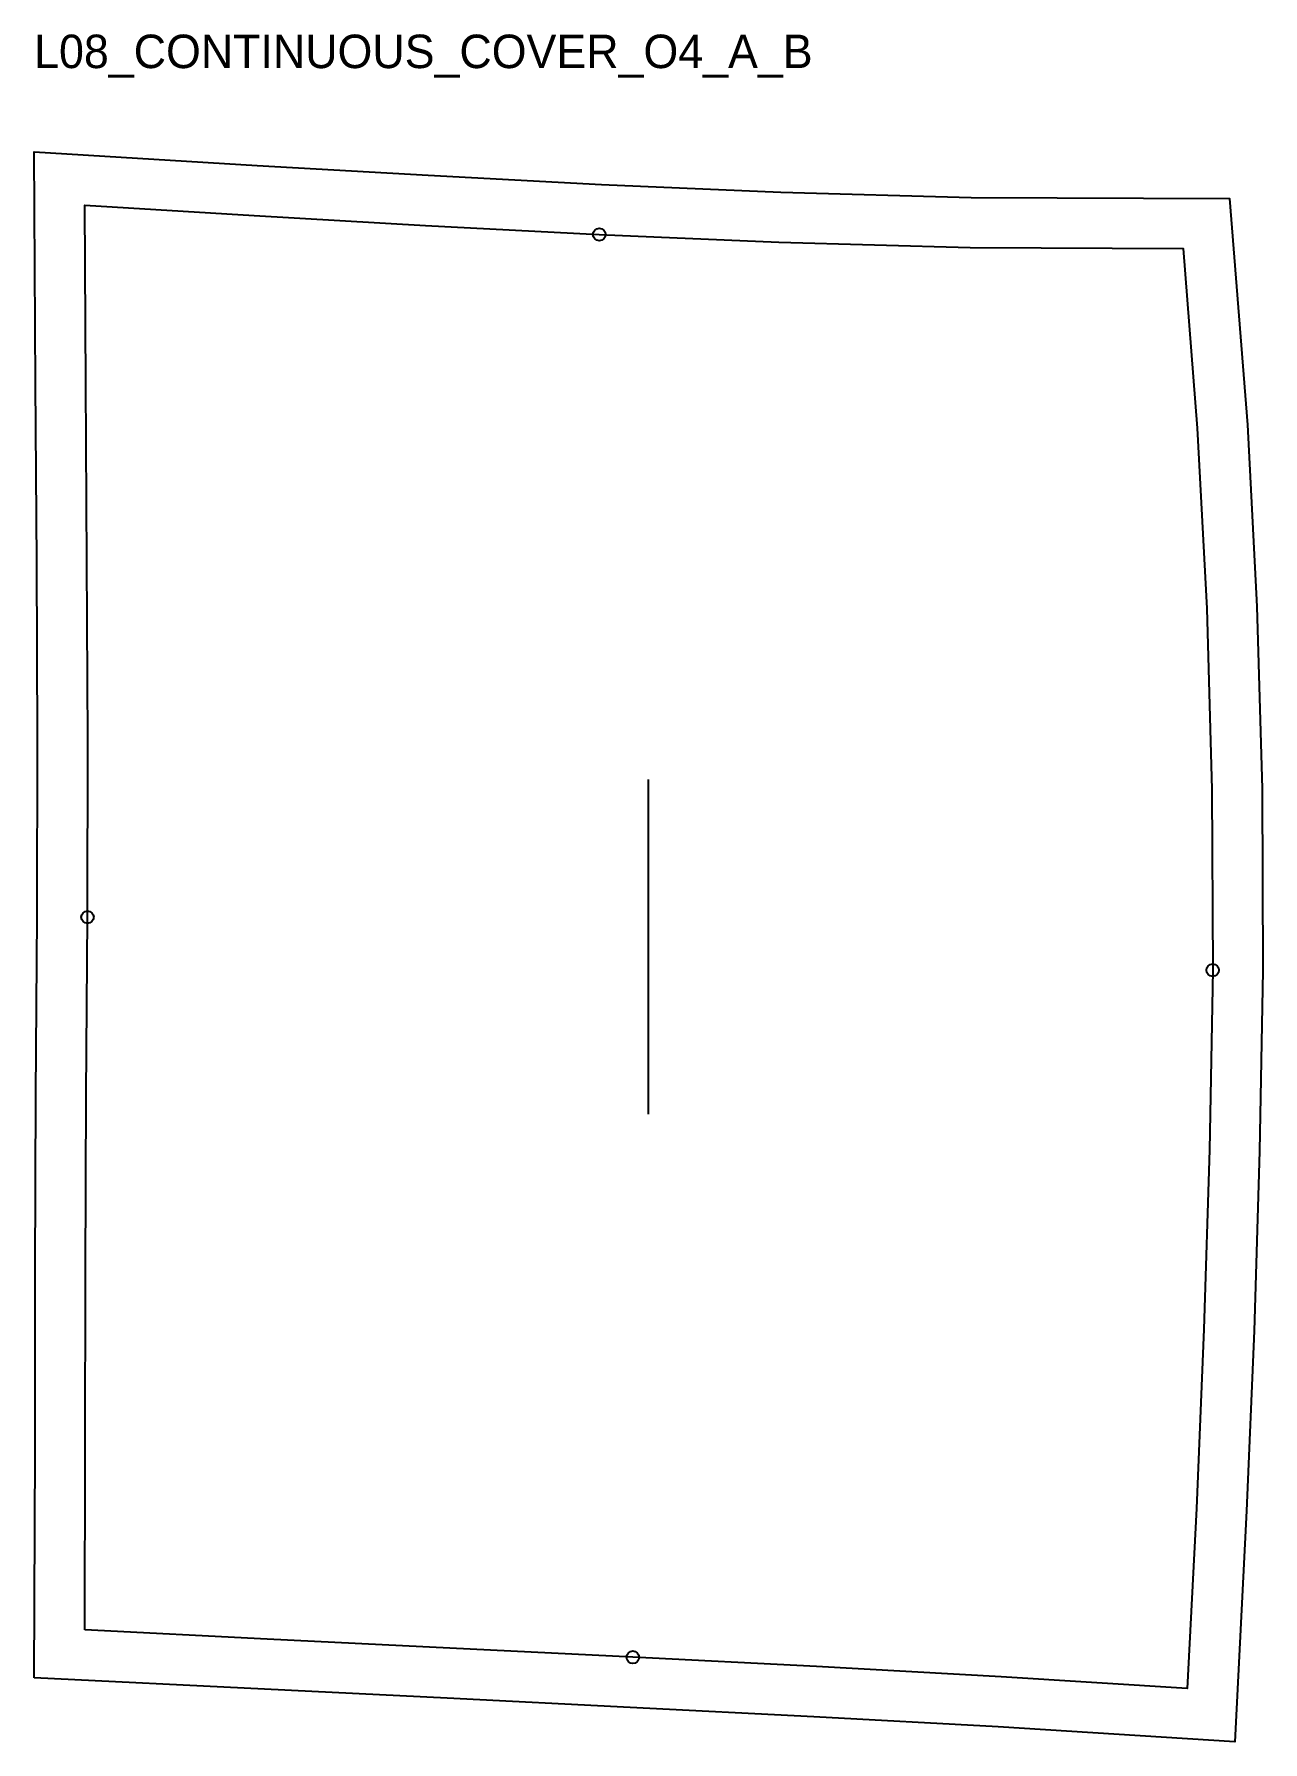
# Model space of a CAD drawing. Header units: millimetres. Extents: x -12 to 282, y -27 to 381.
import ezdxf

# ---------------------------------------------------------------- set-up
doc = ezdxf.new("R2010")
doc.units = ezdxf.units.MM
for name, color, linetype in [('CUT', 1, 'Continuous'), ('GRAIN', 3, 'Continuous'), ('ID', 7, 'Continuous'), ('NOTCH', 2, 'Continuous'), ('SEAM', 5, 'Continuous')]:
    doc.layers.add(name, color=color, linetype=linetype)

msp = doc.modelspace()

# ---------------------------------------------------------------- linework, layer by layer
at = {"layer": 'CUT'}
msp.add_lwpolyline([(-12.04, -11.42), (-11.86, 42.8), (-11.81, 85.48), (-11.66, 128.01), (-11.33, 170.4), (-11.28, 212.78), (-11.45, 255.25), (-11.73, 297.81), (-12.08, 353.25), (41.26, 350), (82.09, 347.65), (123.58, 345.47), (166.39, 343.62), (211.89, 342.36), (273.67, 342.11), (277.94, 288.02), (280.22, 244.57), (281.45, 201.04), (281.64, 157.6), (280.84, 114.44), (279.52, 71.46), (277.73, 28.48), (274.9, -26.73), (218.39, -23.16), (174.33, -20.73), (130.43, -18.5), (86.66, -16.32), (42.99, -14.15), (-12.04, -11.42)], close=True, dxfattribs=at)
at = {"layer": 'GRAIN'}
msp.add_line((134.78, 123.26), (134.78, 203.26), dxfattribs=at)
at = {"layer": 'NOTCH'}
for centre in [(123, 333.49), (0.67, 170.34), (269.64, 157.69), (131.03, -6.51)]:
    msp.add_circle(centre, 1.5, dxfattribs=at)
at = {"layer": 'SEAM'}
msp.add_lwpolyline([(0, 0), (0.14, 42.77), (0.19, 85.45), (0.34, 127.95), (0.67, 170.34), (0.72, 212.79), (0.55, 255.32), (0.27, 297.89), (0, 340.49), (40.55, 338.02), (81.44, 335.67), (123, 333.49), (165.97, 331.62), (211.7, 330.36), (262.58, 330.16), (265.96, 287.24), (268.23, 244.09), (269.45, 200.85), (269.64, 157.69), (268.85, 114.73), (267.53, 71.89), (265.74, 29.03), (263.54, -13.99), (219.1, -11.18), (174.96, -8.74), (131.03, -6.51), (87.25, -4.34), (43.59, -2.16)], close=True, dxfattribs=at)

# ---------------------------------------------------------------- texts
at = {"layer": 'ID'}
msp.add_text('L08_CONTINUOUS_COVER_O4_A_B', height=8, dxfattribs=at).set_placement((-12.08, 373.25))

doc.saveas('drawing.dxf')
